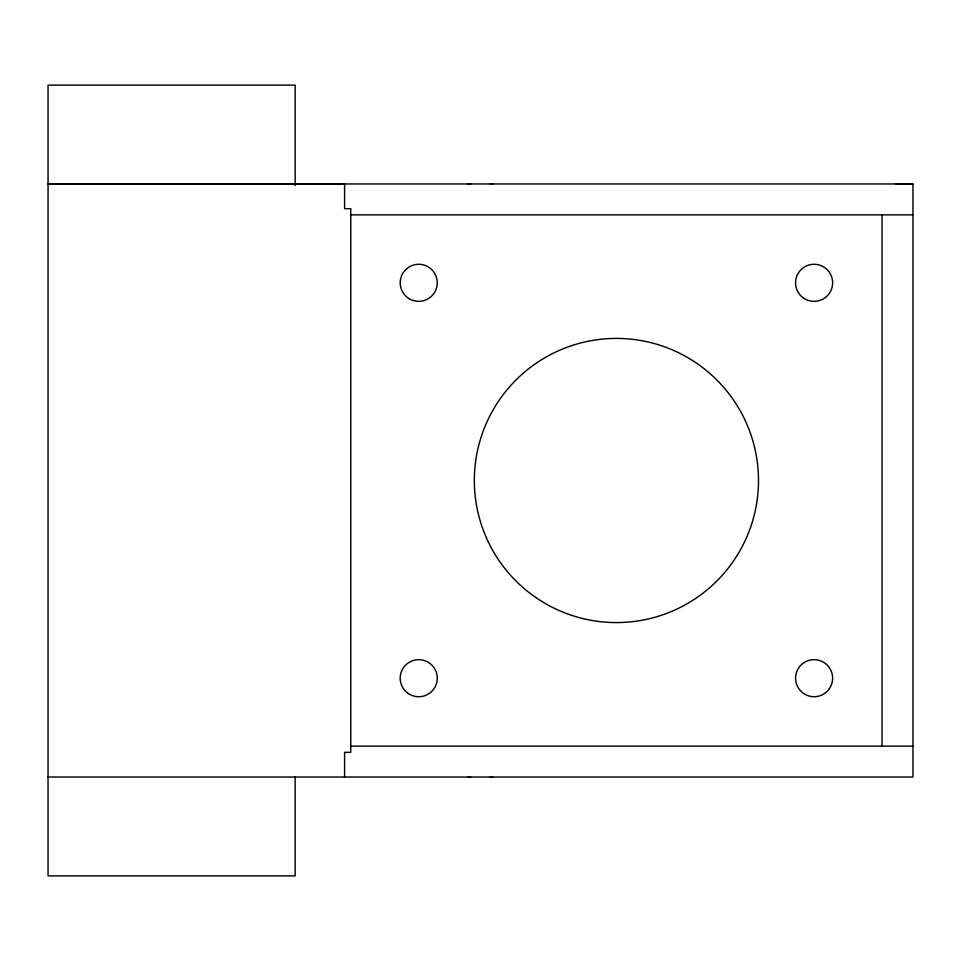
<?xml version="1.0" encoding="UTF-8"?>
<svg xmlns="http://www.w3.org/2000/svg" width="961" height="961" viewBox="0 0 961 961"><rect width="100%" height="100%" fill="white"/><g stroke="black" fill="none" stroke-linecap="round" stroke-linejoin="round"><path stroke-width="1.44" d="M468.187 777.041L469.028 777.041M492.693 777.041L490.242 777.041M895.508 184.031L912.95 183.959L912.95 777.041L48.05 777.041M469.088 183.959L468.247 183.959L470.698 183.959M491.912 183.971L492.861 183.959L490.302 183.959M912.95 183.959L48.05 183.959L344.591 184.056L344.591 208.669L350.765 208.669L350.765 752.331L344.591 752.331L344.591 777.041M350.765 214.856L912.95 214.856M350.765 746.144L912.95 746.144M468.5 777.041L470.638 777.041M882.066 214.856L882.066 746.144M295.159 185.569L295.159 85.121L48.05 85.121L48.05 875.879L295.159 875.879L295.159 776.824M535.553 597.334A142.096 142.096 0 0 0 758.025 492.104A142.096 142.096 0 0 0 555.662 352.05A142.096 142.096 0 0 0 535.553 597.334M802.819 297.514A18.535 18.535 0 0 0 832.478 285.225A18.535 18.535 0 0 0 807.012 265.68A18.535 18.535 0 0 0 802.819 297.514M804.837 694.238A18.535 18.535 0 0 0 832.634 678.19A18.535 18.535 0 0 0 804.837 662.141A18.535 18.535 0 0 0 804.837 694.238M409.266 298.751A18.535 18.535 0 0 0 437.255 283.027A18.535 18.535 0 0 0 409.638 266.653A18.535 18.535 0 0 0 409.266 298.751M408.353 693.554A18.535 18.535 0 0 0 437.207 679.487A18.535 18.535 0 0 0 410.599 661.528A18.535 18.535 0 0 0 408.353 693.554"/></g></svg>
